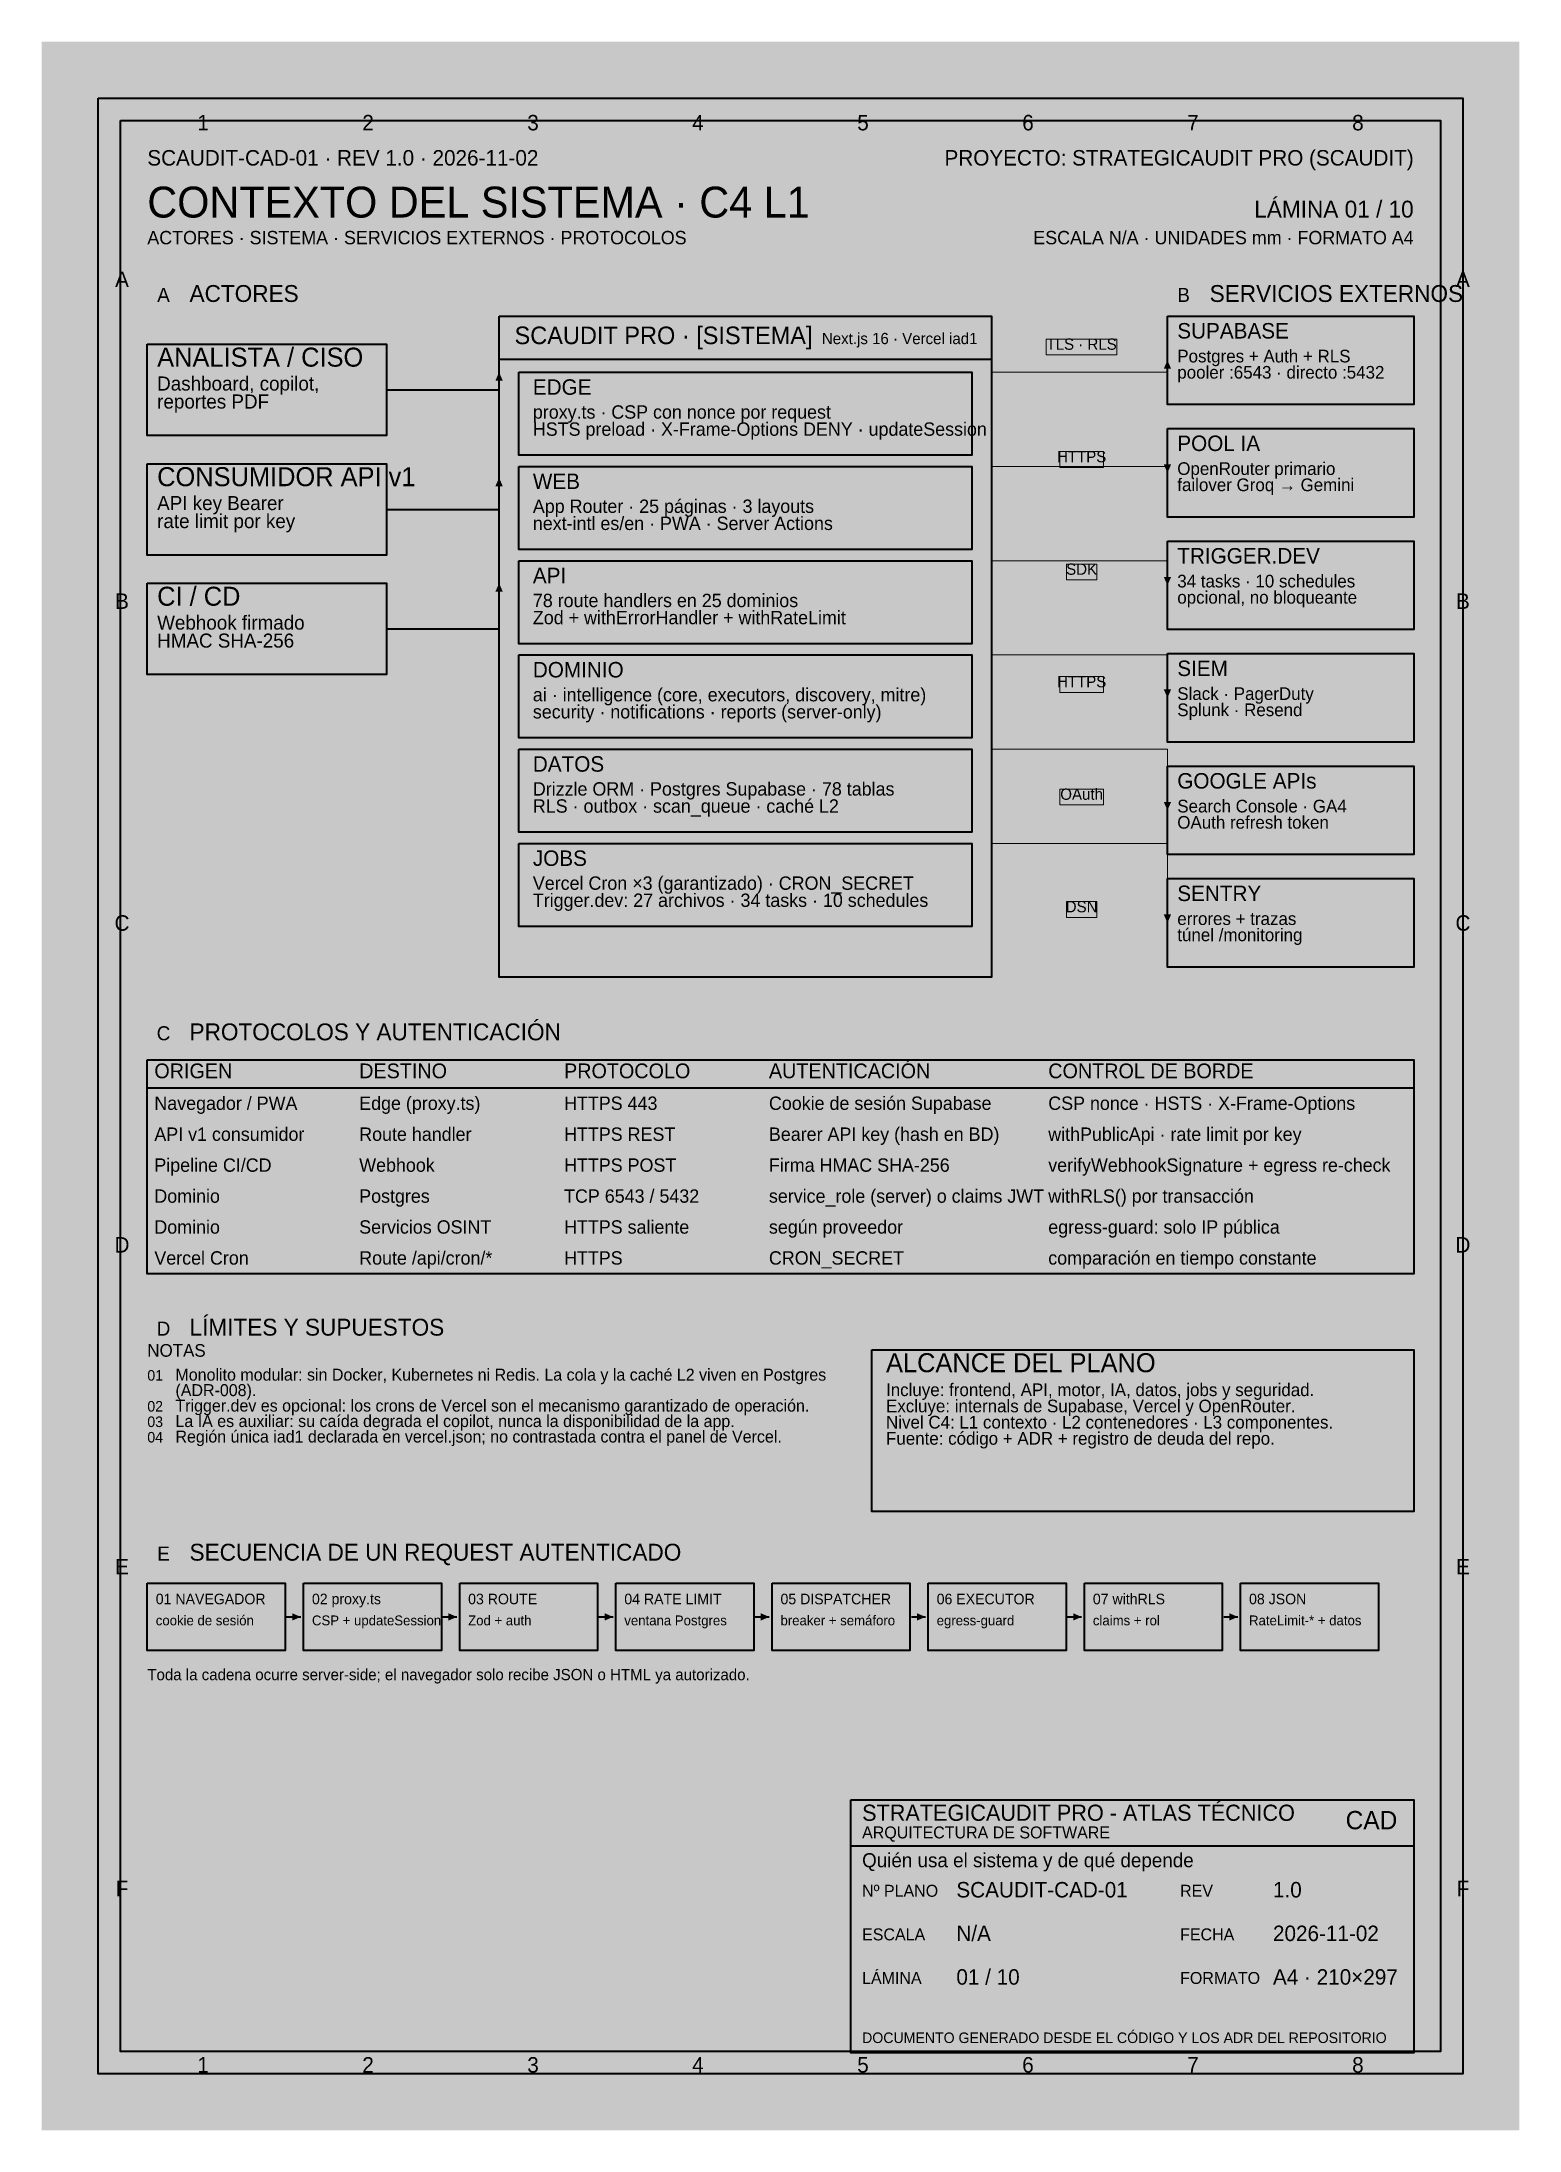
# Model space of a CAD drawing. Header units: millimetres. Extents: x 0 to 210, y 0 to 297.
import ezdxf
from ezdxf.enums import TextEntityAlignment as Align

# ---------------------------------------------------------------- set-up
doc = ezdxf.new("R2010")
doc.units = ezdxf.units.MM
for name, color, linetype, lineweight in [('CARD', 255, 'CONTINUOUS', 0), ('FAINT', 9, 'CONTINUOUS', 9), ('GOLD', 40, 'CONTINUOUS', 0), ('INK', 7, 'CONTINUOUS', 40), ('PAPER', 254, 'CONTINUOUS', 0), ('RED', 1, 'CONTINUOUS', 0), ('SHADE', 253, 'CONTINUOUS', 0), ('SOFT', 8, 'CONTINUOUS', 20), ('TEAL', 4, 'CONTINUOUS', 0)]:
    doc.layers.add(name, color=color, linetype=linetype, lineweight=lineweight)
doc.styles.add('MONO', font='txt', dxfattribs={"width": 0.62})

msp = doc.modelspace()

# ---------------------------------------------------------------- linework, layer by layer
at = {"layer": 'CARD', "color": 255}
for points in [[(65, 258), (135, 258), (65, 164), (135, 164)], [(160, 258), (195, 258), (160, 245.4), (195, 245.4)], [(15, 254), (49, 254), (15, 241), (49, 241)], [(67.8, 250), (132.2, 250), (67.8, 238.2), (132.2, 238.2)], [(160, 242), (195, 242), (160, 229.4), (195, 229.4)], [(15, 237), (49, 237), (15, 224), (49, 224)], [(67.8, 236.6), (132.2, 236.6), (67.8, 224.8), (132.2, 224.8)], [(160, 226), (195, 226), (160, 213.4), (195, 213.4)], [(67.8, 223.2), (132.2, 223.2), (67.8, 211.4), (132.2, 211.4)], [(15, 220), (49, 220), (15, 207), (49, 207)], [(67.8, 209.8), (132.2, 209.8), (67.8, 198), (132.2, 198)], [(160, 210), (195, 210), (160, 197.4), (195, 197.4)], [(67.8, 196.4), (132.2, 196.4), (67.8, 184.6), (132.2, 184.6)], [(160, 194), (195, 194), (160, 181.4), (195, 181.4)], [(67.8, 183), (132.2, 183), (67.8, 171.2), (132.2, 171.2)], [(160, 178), (195, 178), (160, 165.4), (195, 165.4)], [(118, 111), (195, 111), (118, 88), (195, 88)], [(15, 77.8), (34.6, 77.8), (15, 68.2), (34.6, 68.2)], [(37.2, 77.8), (56.8, 77.8), (37.2, 68.2), (56.8, 68.2)], [(59.4, 77.8), (79, 77.8), (59.4, 68.2), (79, 68.2)], [(81.6, 77.8), (101.2, 77.8), (81.6, 68.2), (101.2, 68.2)], [(103.8, 77.8), (123.4, 77.8), (103.8, 68.2), (123.4, 68.2)], [(126, 77.8), (145.6, 77.8), (126, 68.2), (145.6, 68.2)], [(148.2, 77.8), (167.8, 77.8), (148.2, 68.2), (167.8, 68.2)], [(170.4, 77.8), (190, 77.8), (170.4, 68.2), (190, 68.2)], [(115, 47), (195, 47), (115, 11), (195, 11)]]:
    msp.add_solid(points, dxfattribs=at)
at = {"layer": 'FAINT'}
for points in [[(142.78, 254.72), (152.82, 254.72), (152.82, 252.48), (142.78, 252.48)], [(144.7, 238.72), (150.9, 238.72), (150.9, 236.48), (144.7, 236.48)], [(145.66, 222.72), (149.94, 222.72), (149.94, 220.48), (145.66, 220.48)], [(144.7, 206.72), (150.9, 206.72), (150.9, 204.48), (144.7, 204.48)], [(144.7, 190.72), (150.9, 190.72), (150.9, 188.48), (144.7, 188.48)], [(145.66, 174.72), (149.94, 174.72), (149.94, 172.48), (145.66, 172.48)]]:
    msp.add_lwpolyline(points, close=True, dxfattribs=at)
at = {"layer": 'GOLD', "color": 40}
for points in [[(15, 266.8), (41, 266.8), (15, 266.2), (41, 266.2)], [(15, 262.2), (19.6, 262.2), (15, 259.2), (19.6, 259.2)], [(160, 262.2), (164.6, 262.2), (160, 259.2), (164.6, 259.2)], [(67.8, 183), (68.5, 183), (67.8, 171.2), (68.5, 171.2)], [(15, 157.2), (19.6, 157.2), (15, 154.2), (19.6, 154.2)], [(15, 115.2), (19.6, 115.2), (15, 112.2), (19.6, 112.2)], [(15, 83.2), (19.6, 83.2), (15, 80.2), (19.6, 80.2)], [(184.4, 46), (193.6, 46), (184.4, 41.4), (193.6, 41.4)]]:
    msp.add_solid(points, dxfattribs=at)
at = {"layer": 'INK'}
for points in [[(8, 289), (202, 289), (202, 8), (8, 8)], [(11.2, 285.8), (198.8, 285.8), (198.8, 11.2), (11.2, 11.2)], [(65, 258), (135, 258), (135, 164), (65, 164)], [(65, 258), (135, 258), (135, 251.8), (65, 251.8)], [(160, 258), (195, 258), (195, 245.4), (160, 245.4)], [(15, 254), (49, 254), (49, 241), (15, 241)], [(67.8, 250), (132.2, 250), (132.2, 238.2), (67.8, 238.2)], [(160, 242), (195, 242), (195, 229.4), (160, 229.4)], [(15, 237), (49, 237), (49, 224), (15, 224)], [(67.8, 236.6), (132.2, 236.6), (132.2, 224.8), (67.8, 224.8)], [(160, 226), (195, 226), (195, 213.4), (160, 213.4)], [(67.8, 223.2), (132.2, 223.2), (132.2, 211.4), (67.8, 211.4)], [(15, 220), (49, 220), (49, 207), (15, 207)], [(67.8, 209.8), (132.2, 209.8), (132.2, 198), (67.8, 198)], [(160, 210), (195, 210), (195, 197.4), (160, 197.4)], [(67.8, 196.4), (132.2, 196.4), (132.2, 184.6), (67.8, 184.6)], [(160, 194), (195, 194), (195, 181.4), (160, 181.4)], [(67.8, 183), (132.2, 183), (132.2, 171.2), (67.8, 171.2)], [(160, 178), (195, 178), (195, 165.4), (160, 165.4)], [(15, 152.2), (195, 152.2), (195, 148.2), (15, 148.2)], [(15, 152.2), (195, 152.2), (195, 121.8), (15, 121.8)], [(118, 111), (195, 111), (195, 88), (118, 88)], [(15, 77.8), (34.6, 77.8), (34.6, 68.2), (15, 68.2)], [(37.2, 77.8), (56.8, 77.8), (56.8, 68.2), (37.2, 68.2)], [(59.4, 77.8), (79, 77.8), (79, 68.2), (59.4, 68.2)], [(81.6, 77.8), (101.2, 77.8), (101.2, 68.2), (81.6, 68.2)], [(103.8, 77.8), (123.4, 77.8), (123.4, 68.2), (103.8, 68.2)], [(126, 77.8), (145.6, 77.8), (145.6, 68.2), (126, 68.2)], [(148.2, 77.8), (167.8, 77.8), (167.8, 68.2), (148.2, 68.2)], [(170.4, 77.8), (190, 77.8), (190, 68.2), (170.4, 68.2)], [(115, 47), (195, 47), (195, 11), (115, 11)], [(115, 47), (195, 47), (195, 40.4), (115, 40.4)]]:
    msp.add_lwpolyline(points, close=True, dxfattribs=at)
for points in [[(49, 247.5), (65, 247.5), (65, 250)], [(49, 230.5), (65, 230.5), (65, 235)], [(49, 213.5), (65, 213.5), (65, 220)], [(34.8, 73), (36.8, 73)], [(57, 73), (59, 73)], [(79.2, 73), (81.2, 73)], [(101.4, 73), (103.4, 73)], [(123.6, 73), (125.6, 73)], [(145.8, 73), (147.8, 73)], [(168, 73), (170, 73)]]:
    msp.add_lwpolyline(points, dxfattribs=at)
at = {"layer": 'INK', "color": 7}
for points in [[(65, 250), (65.52, 248.8), (64.48, 248.8), (65, 248.8)], [(65, 235), (65.52, 233.8), (64.48, 233.8), (65, 233.8)], [(67.8, 236.6), (68.5, 236.6), (67.8, 224.8), (68.5, 224.8)], [(67.8, 223.2), (68.5, 223.2), (67.8, 211.4), (68.5, 211.4)], [(65, 220), (65.52, 218.8), (64.48, 218.8), (65, 218.8)], [(67.8, 209.8), (68.5, 209.8), (67.8, 198), (68.5, 198)], [(36.8, 73), (35.6, 72.48), (35.6, 73.52), (35.6, 73)], [(59, 73), (57.8, 72.48), (57.8, 73.52), (57.8, 73)], [(81.2, 73), (80, 72.48), (80, 73.52), (80, 73)], [(103.4, 73), (102.2, 72.48), (102.2, 73.52), (102.2, 73)], [(125.6, 73), (124.4, 72.48), (124.4, 73.52), (124.4, 73)], [(147.8, 73), (146.6, 72.48), (146.6, 73.52), (146.6, 73)], [(170, 73), (168.8, 72.48), (168.8, 73.52), (168.8, 73)]]:
    msp.add_solid(points, dxfattribs=at)
at = {"layer": 'PAPER', "color": 254}
for points in [[(0, 297), (210, 297), (0, 0), (210, 0)], [(65, 258), (135, 258), (65, 251.8), (135, 251.8)], [(142.78, 254.72), (152.82, 254.72), (142.78, 252.48), (152.82, 252.48)], [(144.7, 238.72), (150.9, 238.72), (144.7, 236.48), (150.9, 236.48)], [(145.66, 222.72), (149.94, 222.72), (145.66, 220.48), (149.94, 220.48)], [(144.7, 206.72), (150.9, 206.72), (144.7, 204.48), (150.9, 204.48)], [(144.7, 190.72), (150.9, 190.72), (144.7, 188.48), (150.9, 188.48)], [(145.66, 174.72), (149.94, 174.72), (145.66, 172.48), (149.94, 172.48)], [(15, 152.2), (195, 152.2), (15, 148.2), (195, 148.2)], [(115, 47), (195, 47), (115, 40.4), (195, 40.4)]]:
    msp.add_solid(points, dxfattribs=at)
at = {"layer": 'RED', "color": 1}
msp.add_solid([(118, 111), (118.7, 111), (118, 88), (118.7, 88)], dxfattribs=at)
at = {"layer": 'SHADE', "color": 253}
for points in [[(15, 143.8), (195, 143.8), (15, 139.4), (195, 139.4)], [(15, 135), (195, 135), (15, 130.6), (195, 130.6)], [(15, 126.2), (195, 126.2), (15, 121.8), (195, 121.8)]]:
    msp.add_solid(points, dxfattribs=at)
at = {"layer": 'SOFT'}
for points in [[(135, 250), (160, 250), (160, 251.7)], [(135, 236.6), (160, 236.6), (160, 235.7)], [(135, 223.2), (160, 223.2), (160, 219.7)], [(135, 209.8), (160, 209.8), (160, 203.7)], [(135, 196.4), (160, 196.4), (160, 187.7)], [(135, 183), (160, 183), (160, 171.7)]]:
    msp.add_lwpolyline(points, dxfattribs=at)
at = {"layer": 'SOFT', "color": 8}
for points in [[(160, 251.7), (160.52, 250.5), (159.48, 250.5), (160, 250.5)], [(160, 235.7), (159.48, 236.9), (160.52, 236.9), (160, 236.9)], [(160, 219.7), (159.48, 220.9), (160.52, 220.9), (160, 220.9)], [(160, 203.7), (159.48, 204.9), (160.52, 204.9), (160, 204.9)], [(160, 187.7), (159.48, 188.9), (160.52, 188.9), (160, 188.9)], [(160, 171.7), (159.48, 172.9), (160.52, 172.9), (160, 172.9)]]:
    msp.add_solid(points, dxfattribs=at)
at = {"layer": 'TEAL', "color": 4}
for points in [[(67.8, 250), (68.5, 250), (67.8, 238.2), (68.5, 238.2)], [(67.8, 196.4), (68.5, 196.4), (67.8, 184.6), (68.5, 184.6)]]:
    msp.add_solid(points, dxfattribs=at)

# ---------------------------------------------------------------- texts
at = {"layer": 'FAINT', "style": 'MONO'}
msp.add_text('DOCUMENTO GENERADO DESDE EL CÓDIGO Y LOS ADR DEL REPOSITORIO', height=1.5, dxfattribs=at).set_placement((116.6, 12.4))
at = {"layer": 'GOLD', "style": 'MONO'}
for s, p in [('01', (15, 106.6)), ('02', (15, 102.2)), ('03', (15, 100)), ('04', (15, 97.8))]:
    msp.add_text(s, height=1.5, dxfattribs=at).set_placement(p)
at = {"layer": 'INK', "style": 'MONO'}
for s, height, p in [('CONTEXTO DEL SISTEMA · C4 L1', 4.4, (15, 272)), ('ACTORES', 2.4, (21, 260)), ('SERVICIOS EXTERNOS', 2.4, (166, 260)), ('SCAUDIT PRO · [SISTEMA]', 2.5, (67.2, 254)), ('SUPABASE', 2.2, (161.4, 254.8)), ('ANALISTA / CISO', 2.7, (16.4, 250.8)), ('EDGE', 2.2, (69.8, 246.8)), ('POOL IA', 2.2, (161.4, 238.8)), ('CONSUMIDOR API v1', 2.7, (16.4, 233.8)), ('WEB', 2.2, (69.8, 233.4)), ('TRIGGER.DEV', 2.2, (161.4, 222.8)), ('API', 2.2, (69.8, 220)), ('CI / CD', 2.7, (16.4, 216.8)), ('DOMINIO', 2.2, (69.8, 206.6)), ('SIEM', 2.2, (161.4, 206.8)), ('DATOS', 2.2, (69.8, 193.2)), ('GOOGLE APIs', 2.2, (161.4, 190.8)), ('JOBS', 2.2, (69.8, 179.8)), ('SENTRY', 2.2, (161.4, 174.8)), ('PROTOCOLOS Y AUTENTICACIÓN', 2.4, (21, 155)), ('ORIGEN', 2.1, (16, 149.6)), ('DESTINO', 2.1, (45.1176, 149.6)), ('PROTOCOLO', 2.1, (74.2353, 149.6)), ('AUTENTICACIÓN', 2.1, (103.3529, 149.6)), ('CONTROL DE BORDE', 2.1, (143.0588, 149.6)), ('Navegador / PWA', 1.9, (16, 145.1)), ('Edge (proxy.ts)', 1.9, (45.1176, 145.1)), ('HTTPS 443', 1.9, (74.2353, 145.1)), ('Cookie de sesión Supabase', 1.9, (103.3529, 145.1)), ('CSP nonce · HSTS · X-Frame-Options', 1.9, (143.0588, 145.1)), ('API v1 consumidor', 1.9, (16, 140.7)), ('Route handler', 1.9, (45.1176, 140.7)), ('HTTPS REST', 1.9, (74.2353, 140.7)), ('Bearer API key (hash en BD)', 1.9, (103.3529, 140.7)), ('withPublicApi · rate limit por key', 1.9, (143.0588, 140.7)), ('Pipeline CI/CD', 1.9, (16, 136.3)), ('Webhook', 1.9, (45.1176, 136.3)), ('HTTPS POST', 1.9, (74.2353, 136.3)), ('Firma HMAC SHA-256', 1.9, (103.3529, 136.3)), ('verifyWebhookSignature + egress re-check', 1.9, (143.0588, 136.3)), ('Dominio', 1.9, (16, 131.9)), ('Postgres', 1.9, (45.1176, 131.9)), ('TCP 6543 / 5432', 1.9, (74.2353, 131.9)), ('service_role (server) o claims JWT', 1.9, (103.3529, 131.9)), ('withRLS() por transacción', 1.9, (143.0588, 131.9)), ('Dominio', 1.9, (16, 127.5)), ('Servicios OSINT', 1.9, (45.1176, 127.5)), ('HTTPS saliente', 1.9, (74.2353, 127.5)), ('según proveedor', 1.9, (103.3529, 127.5)), ('egress-guard: solo IP pública', 1.9, (143.0588, 127.5)), ('Vercel Cron', 1.9, (16, 123.1)), ('Route /api/cron/*', 1.9, (45.1176, 123.1)), ('HTTPS', 1.9, (74.2353, 123.1)), ('CRON_SECRET', 1.9, (103.3529, 123.1)), ('comparación en tiempo constante', 1.9, (143.0588, 123.1)), ('LÍMITES Y SUPUESTOS', 2.4, (21, 113)), ('NOTAS', 1.8, (15, 110)), ('ALCANCE DEL PLANO', 2.7, (120, 107.8)), ('SECUENCIA DE UN REQUEST AUTENTICADO', 2.4, (21, 81)), ('01 NAVEGADOR', 1.5, (16.2, 74.8)), ('02 proxy.ts', 1.5, (38.4, 74.8)), ('03 ROUTE', 1.5, (60.6, 74.8)), ('04 RATE LIMIT', 1.5, (82.8, 74.8)), ('05 DISPATCHER', 1.5, (105, 74.8)), ('06 EXECUTOR', 1.5, (127.2, 74.8)), ('07 withRLS', 1.5, (149.4, 74.8)), ('08 JSON', 1.5, (171.6, 74.8)), ('STRATEGICAUDIT PRO - ATLAS TÉCNICO', 2.3, (116.6, 44)), ('SCAUDIT-CAD-01', 2.2, (130, 33.1)), ('1.0', 2.2, (175, 33.1)), ('N/A', 2.2, (130, 26.9)), ('2026-11-02', 2.2, (175, 26.9)), ('01 / 10', 2.2, (130, 20.7)), ('A4 · 210×297', 2.2, (175, 20.7))]:
    msp.add_text(s, height=height, dxfattribs=at).set_placement(p)
msp.add_text('LÁMINA 01 / 10', height=2.4, dxfattribs=at).set_placement((195, 272), align=Align.RIGHT)
at = {"layer": 'PAPER', "style": 'MONO'}
for s, height, p in [('A', 2, (17.3, 260)), ('B', 2, (162.3, 260)), ('C', 2, (17.3, 155)), ('D', 2, (17.3, 113)), ('E', 2, (17.3, 81)), ('CAD', 2.6, (189, 42.8))]:
    msp.add_text(s, height=height, dxfattribs=at).set_placement(p, align=Align.CENTER)
at = {"layer": 'SOFT', "style": 'MONO'}
for s, height, p in [('1', 2.2, (22.925, 284.4)), ('2', 2.2, (46.375, 284.4)), ('3', 2.2, (69.825, 284.4)), ('4', 2.2, (93.275, 284.4)), ('5', 2.2, (116.725, 284.4)), ('6', 2.2, (140.175, 284.4)), ('7', 2.2, (163.625, 284.4)), ('8', 2.2, (187.075, 284.4)), ('A', 2.2, (11.4, 262.1167)), ('A', 2.2, (202, 262.1167)), ('TLS · RLS', 1.6, (147.8, 253.2)), ('HTTPS', 1.6, (147.8, 237.2)), ('SDK', 1.6, (147.8, 221.2)), ('B', 2.2, (11.4, 216.35)), ('B', 2.2, (202, 216.35)), ('HTTPS', 1.6, (147.8, 205.2)), ('OAuth', 1.6, (147.8, 189.2)), ('C', 2.2, (11.4, 170.5833)), ('DSN', 1.6, (147.8, 173.2)), ('C', 2.2, (202, 170.5833)), ('D', 2.2, (11.4, 124.8167)), ('D', 2.2, (202, 124.8167)), ('E', 2.2, (11.4, 79.05)), ('E', 2.2, (202, 79.05)), ('F', 2.2, (11.4, 33.2833)), ('F', 2.2, (202, 33.2833)), ('1', 2.2, (22.925, 8.2)), ('2', 2.2, (46.375, 8.2)), ('3', 2.2, (69.825, 8.2)), ('4', 2.2, (93.275, 8.2)), ('5', 2.2, (116.725, 8.2)), ('6', 2.2, (140.175, 8.2)), ('7', 2.2, (163.625, 8.2)), ('8', 2.2, (187.075, 8.2))]:
    msp.add_text(s, height=height, dxfattribs=at).set_placement(p, align=Align.CENTER)
for s, height, p in [('SCAUDIT-CAD-01 · REV 1.0 · 2026-11-02', 2.2, (15, 279.4)), ('ACTORES · SISTEMA · SERVICIOS EXTERNOS · PROTOCOLOS', 1.9, (15, 268.2)), ('Postgres + Auth + RLS', 1.8, (161.4, 251.4)), ('Dashboard, copilot,', 2, (16.4, 247.4)), ('pooler :6543 · directo :5432', 1.8, (161.4, 249.096)), ('reportes PDF', 2, (16.4, 244.84)), ('proxy.ts · CSP con nonce por request', 1.9, (69.8, 243.4)), ('HSTS preload · X-Frame-Options DENY · updateSession', 1.9, (69.8, 240.968)), ('failover Groq → Gemini', 1.8, (161.4, 233.096)), ('OpenRouter primario', 1.8, (161.4, 235.4)), ('API key Bearer', 2, (16.4, 230.4)), ('App Router · 25 páginas · 3 layouts', 1.9, (69.8, 230)), ('rate limit por key', 2, (16.4, 227.84)), ('next-intl es/en · PWA · Server Actions', 1.9, (69.8, 227.568)), ('34 tasks · 10 schedules', 1.8, (161.4, 219.4)), ('78 route handlers en 25 dominios', 1.9, (69.8, 216.6)), ('opcional, no bloqueante', 1.8, (161.4, 217.096)), ('Webhook firmado', 2, (16.4, 213.4)), ('Zod + withErrorHandler + withRateLimit', 1.9, (69.8, 214.168)), ('HMAC SHA-256', 2, (16.4, 210.84)), ('ai · intelligence (core, executors, discovery, mitre)', 1.9, (69.8, 203.2)), ('Slack · PagerDuty', 1.8, (161.4, 203.4)), ('security · notifications · reports (server-only)', 1.9, (69.8, 200.768)), ('Splunk · Resend', 1.8, (161.4, 201.096)), ('Drizzle ORM · Postgres Supabase · 78 tablas', 1.9, (69.8, 189.8)), ('RLS · outbox · scan_queue · caché L2', 1.9, (69.8, 187.368)), ('Search Console · GA4', 1.8, (161.4, 187.4)), ('OAuth refresh token', 1.8, (161.4, 185.096)), ('Vercel Cron ×3 (garantizado) · CRON_SECRET', 1.9, (69.8, 176.4)), ('Trigger.dev: 27 archivos · 34 tasks · 10 schedules', 1.9, (69.8, 173.968)), ('errores + trazas', 1.8, (161.4, 171.4)), ('túnel /monitoring', 1.8, (161.4, 169.096)), ('Monolito modular: sin Docker, Kubernetes ni Redis. La cola y la caché L2 viven en Postgres', 1.7, (19, 106.6)), ('Trigger.dev es opcional: los crons de Vercel son el mecanismo garantizado de operación.', 1.7, (19, 102.2)), ('(ADR-008).', 1.7, (19, 104.4)), ('Excluye: internals de Supabase, Vercel y OpenRouter.', 1.8, (120, 102.096)), ('Incluye: frontend, API, motor, IA, datos, jobs y seguridad.', 1.8, (120, 104.4)), ('La IA es auxiliar: su caída degrada el copilot, nunca la disponibilidad de la app.', 1.7, (19, 100)), ('Nivel C4: L1 contexto · L2 contenedores · L3 componentes.', 1.8, (120, 99.792)), ('Región única iad1 declarada en vercel.json; no contrastada contra el panel de Vercel.', 1.7, (19, 97.8)), ('Fuente: código + ADR + registro de deuda del repo.', 1.8, (120, 97.488)), ('cookie de sesión', 1.4, (16.2, 71.8)), ('CSP + updateSession', 1.4, (38.4, 71.8)), ('Zod + auth', 1.4, (60.6, 71.8)), ('ventana Postgres', 1.4, (82.8, 71.8)), ('breaker + semáforo', 1.4, (105, 71.8)), ('egress-guard', 1.4, (127.2, 71.8)), ('claims + rol', 1.4, (149.4, 71.8)), ('RateLimit-* + datos', 1.4, (171.6, 71.8)), ('Toda la cadena ocurre server-side; el navegador solo recibe JSON o HTML ya autorizado.', 1.6, (15, 64)), ('ARQUITECTURA DE SOFTWARE', 1.7, (116.6, 41.5)), ('Quién usa el sistema y de qué depende', 2, (116.6, 37.4)), ('Nº PLANO', 1.7, (116.6, 33.2)), ('REV', 1.7, (161.8, 33.2)), ('ESCALA', 1.7, (116.6, 27)), ('FECHA', 1.7, (161.8, 27)), ('LÁMINA', 1.7, (116.6, 20.8)), ('FORMATO', 1.7, (161.8, 20.8))]:
    msp.add_text(s, height=height, dxfattribs=at).set_placement(p)
for s, height, p in [('PROYECTO: STRATEGICAUDIT PRO (SCAUDIT)', 2.2, (195, 279.4)), ('ESCALA N/A · UNIDADES mm · FORMATO A4', 1.9, (195, 268.2)), ('Next.js 16 · Vercel iad1', 1.6, (133, 254))]:
    msp.add_text(s, height=height, dxfattribs=at).set_placement(p, align=Align.RIGHT)

doc.saveas('drawing.dxf')
